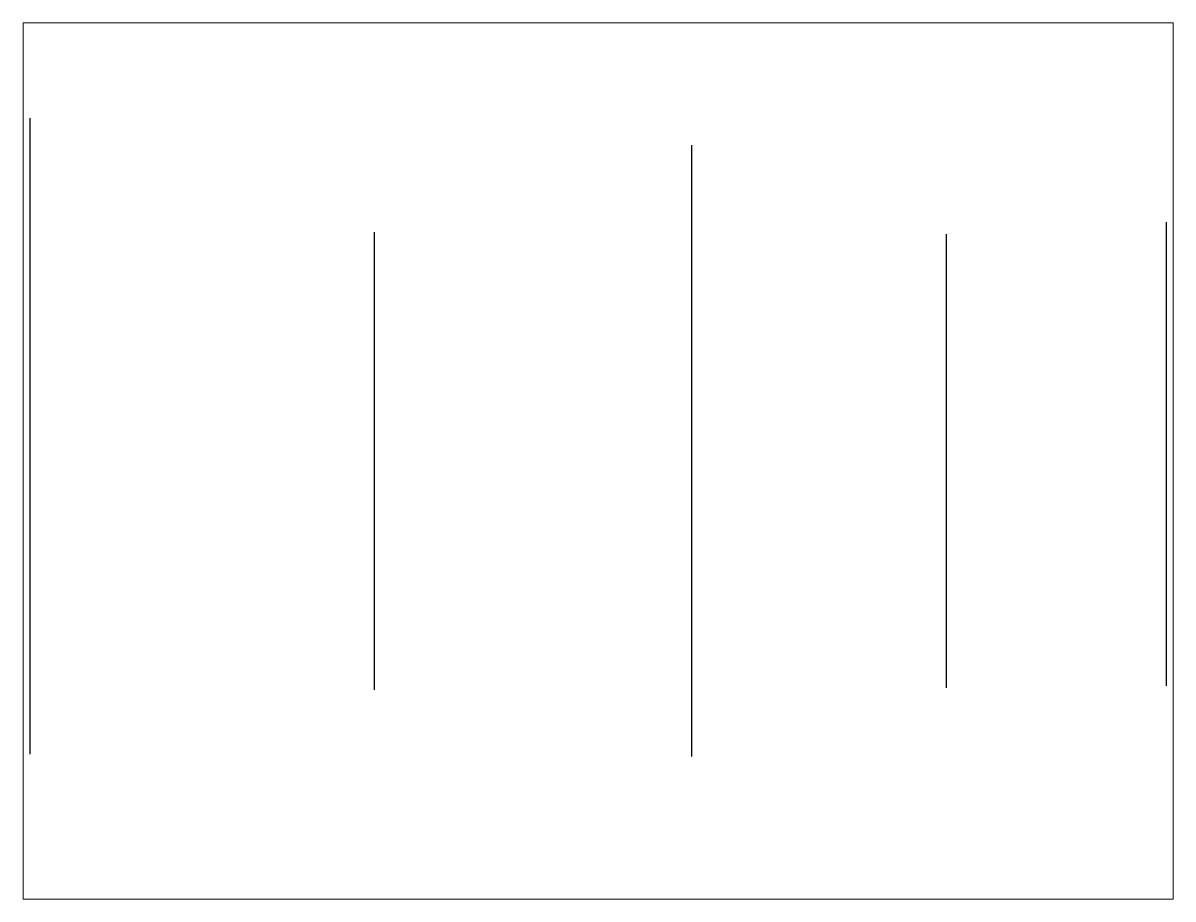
# Paper-space layout '布局1' of a CAD drawing. Header units: inches. Extents: x 1.05 to 9.45, y 0.8 to 7.2.
# The model-space entities are those that its viewports show. They can reach past a viewport. Long polylines and large blocks are cut down to what shows.
import ezdxf

# ---------------------------------------------------------------- set-up
doc = ezdxf.new("R2010")
doc.units = ezdxf.units.IN
doc.header["$MEASUREMENT"] = 0

msp = doc.modelspace()

# ---------------------------------------------------------------- linework, layer by layer
for p, q in [((12.113, 19.527), (12.113, 7.1)), ((25.039, 18.994), (25.039, 7.055)), ((34.305, 17.494), (34.305, 8.435)), ((18.835, 17.295), (18.835, 8.356)), ((30.01, 17.256), (30.01, 8.395))]:
    msp.add_line(p, q)

psp = doc.layouts.new('布局1')

# ---------------------------------------------------------------- viewports
at = {"layer": '0'}
psp.add_viewport(center=(5.25, 4), size=(8.4, 6.4), view_center_point=(23.2093, 12.8255), view_height=17.115951, dxfattribs=at)

doc.saveas('drawing.dxf')
